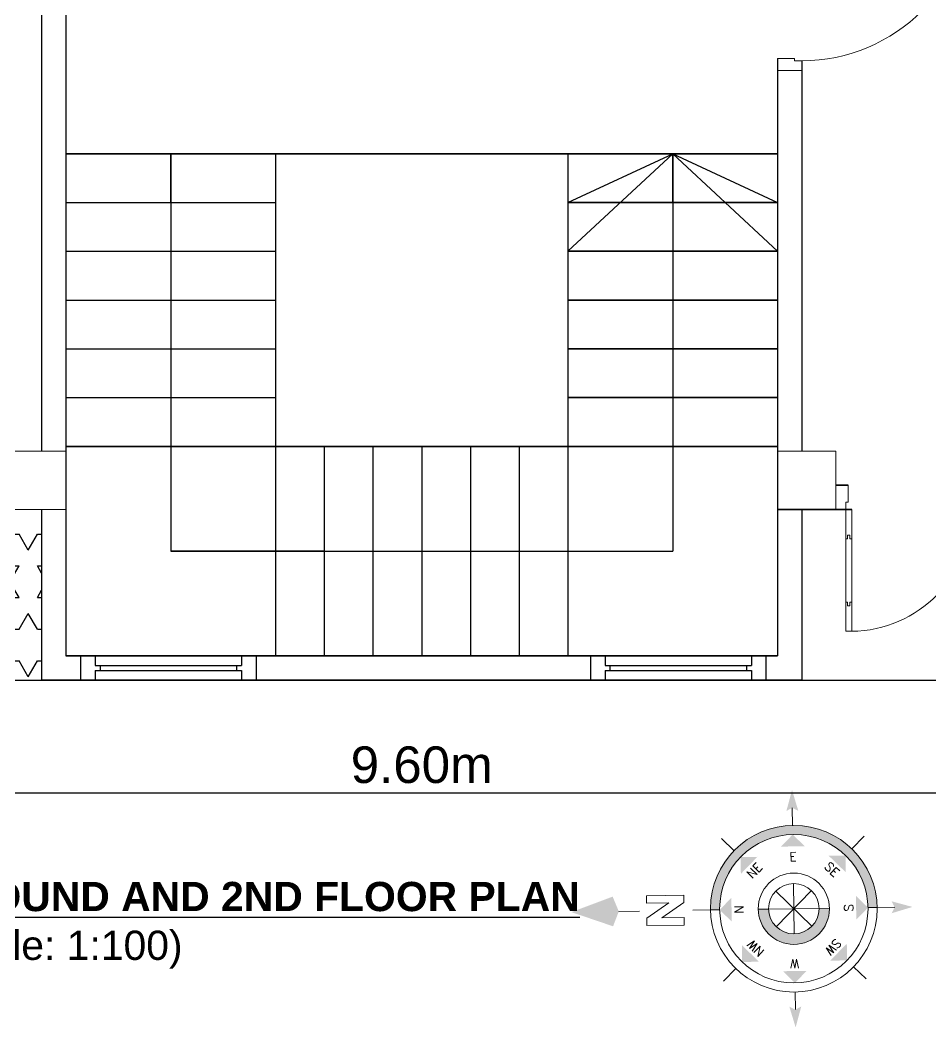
# Model space of a CAD drawing. Header units: inches. Extents: x -4010 to 92088, y -38563 to -1318.
# Drawn here: x 43916.5 to 44103.2, y -29317.2 to -29109.9 of the extents above; entities that cross this region are included whole.
import ezdxf
from ezdxf.enums import TextEntityAlignment as Align

# ---------------------------------------------------------------- set-up
doc = ezdxf.new("R2010")
doc.units = ezdxf.units.IN
doc.header["$MEASUREMENT"] = 0
doc.header["$PDMODE"] = 99
for name, color, linetype, lineweight in [('1-FOUNDATION DIM', 31, 'Continuous', 5), ('Colour 09', 210, 'Continuous', 9), ('DIM', 7, 'Continuous', 15), ('door', 132, 'Continuous', 15), ('Slab Line', 5, 'Continuous', 30)]:
    doc.layers.add(name, color=color, linetype=linetype, lineweight=lineweight)
for name, color, linetype in [('Brick wall', 3, 'Continuous'), ('col', 5, 'Continuous'), ('Rod', 1, 'Continuous'), ('TEX', 7, 'Continuous'), ('WINDOOR', 7, 'Continuous')]:
    doc.layers.add(name, color=color, linetype=linetype)
doc.styles.add('ARIAL', font='arial.ttf')
doc.styles.add('ROMANS', font='romans')
doc.styles.get("Standard").update_dxf_attribs({"font": 'ARIALN.TTF'})
doc.dimstyles.new('3-8', dxfattribs={"dimscale": 1.25, "dimtxt": 6, "dimasz": 2, "dimexe": 0.18, "dimexo": 6, "dimgap": 0, "dimtad": 0, "dimdec": 0, "dimzin": 3, "dimdsep": 46, "dimlunit": 3, "dimtxsty": 'ARIAL', "dimblk": 'DD', "dimcen": 1, "dimse1": 1, "dimse2": 1, "dimclrd": 256, "dimclrt": 256, "dimadec": 0, "dimazin": 0, "dimtfac": 0.5, "dimtdec": 0, "dimtmove": 2, "dimatfit": 0, "dimfxl": 0.18, "dimtvp": 0.75, "dimfrac": 1, "dimtolj": 1, "dimtzin": 0, "dimarcsym": 0})

# ---------------------------------------------------------------- blocks, each defined once
blk = doc.blocks.new('A$C30843580')
at = {"layer": 'Colour 09'}
for p, q in [((0, 12), (12, 12)), ((0, 0), (0, 12)), ((12, 12), (12, 0)), ((12, 0), (0, 0))]:
    blk.add_line(p, q, dxfattribs=at)
blk = doc.blocks.new('D30')
at = {"layer": 'door'}
for p, q in [((2, 5), (2, 29.97)), ((3.25, 29.97), (2, 29.97)), ((3.25, 5), (3.25, 29.97)), ((2.4, 23.97), (2, 23.97)), ((2.4, 23.97), (2.4, 24.72)), ((2.85, 24.72), (2.4, 24.72)), ((2.85, 23.97), (2.85, 24.72)), ((3.25, 23.97), (2.85, 23.97)), ((2, 11), (2.4, 11)), ((2.4, 10.25), (2.4, 11)), ((2.85, 10.25), (2.85, 11)), ((2.85, 11), (3.25, 11)), ((2.4, 10.25), (2.85, 10.25)), ((0, 0), (0, 5)), ((0, 5), (2, 5)), ((2, 5), (2, 3.5)), ((2, 5), (3.25, 5)), ((30, 5), (28, 5)), ((28, 5), (28, 3.5)), ((30, 0), (30, 5)), ((2, 3.5), (2.5, 3.5)), ((2.5, 3.5), (2.5, 0)), ((28, 3.5), (27.5, 3.5)), ((27.5, 3.5), (27.5, 0)), ((2.5, 0), (0, 0)), ((27.5, 0), (30, 0))]:
    blk.add_line(p, q, dxfattribs=at)
blk.add_arc((2.89, 4.86), 25.11, 0.3204, 89.1727, dxfattribs=at)
blk = doc.blocks.new('DD')
for p, q in [((0, 1.6), (0, -1.6)), ((-1.6, 0), (1.6, 0))]:
    blk.add_line(p, q)
at = {"const_width": 0.3}
blk.add_lwpolyline([(-0.15, 0, 1), (0.15, 0, 1)], format="xyb", close=True, dxfattribs=at)
blk = doc.blocks.new('*D1062')
at = {"layer": 'col', "lineweight": -2}
blk.add_line((43779.33, -29268.41), (44218.33, -29268.41), dxfattribs=at)
at = {"layer": 'Defpoints', "color": 0}
for p in [(43776.83, -29245.07), (44220.83, -29245.29), (44220.83, -29268.41)]:
    blk.add_point(p, dxfattribs=at)
at = {"layer": 'col', "lineweight": -2, "xscale": 2.5, "yscale": 2.5, "zscale": 2.5, "rotation": 180}
blk.add_blockref('DD', (43776.83, -29268.41), dxfattribs=at)
at = {"layer": 'col', "lineweight": -2, "xscale": 2.5, "yscale": 2.5, "zscale": 2.5}
blk.add_blockref('DD', (44220.83, -29268.41), dxfattribs=at)
at = {"layer": 'col', "insert": (43998.83, -29262.67), "char_height": 7.5, "attachment_point": 5, "style": 'ARIAL'}
blk.add_mtext('\\A1;9.60m', dxfattribs=at)
blk = doc.blocks.new('W-3FT')
at = {"layer": 'WINDOOR'}
for p, q in [((-36, 0), (-36, -5)), ((-36, 0), (-33, 0)), ((-36, 0), (0, 0)), ((-33, 0), (-33, -2)), ((-3, 0), (-3, -2)), ((0, 0), (0, -5)), ((-33, -2), (-3, -2)), ((-32, -2), (-32, -3)), ((-4, -2), (-4, -3)), ((-33, -3), (-33, -5)), ((-33, -3), (-3, -3)), ((-3, -3), (-3, -5)), ((-33, -5), (-36, -5)), ((-36, -5), (0, -5)), ((0, -5), (-3, -5))]:
    blk.add_line(p, q, dxfattribs=at)
blk = doc.blocks.new('Anno_North_J_Metric')
at = {"linetype": 'ByBlock', "lineweight": -2}
h = blk.add_hatch(color=0, dxfattribs=at)
h.paths.add_polyline_path([(-4.167, 0), (-4.679, 0, 1), (4.679, 0), (4.167, 0, -1)])
h.paths.add_polyline_path([(1.414, 0), (2, 0, 1), (-2, 0), (-1.414, 0, -1)])
at = {"color": 0, "linetype": 'ByBlock', "lineweight": -2}
for p, q in [((0, 4.679), (0, 5.667)), ((-3.308, 3.308), (-4.007, 4.007)), ((3.308, 3.308), (4.007, 4.007)), ((0, 1.414), (0, -1.414)), ((0, -1.414), (0, 1.414)), ((-1, 1), (1, -1)), ((-1, -1), (1, 1)), ((1, -1), (-1, 1)), ((1, 1), (-1, -1)), ((6.169, 0.401), (6.169, 0.821)), ((6.169, 0.821), (8.269, 0.821)), ((8.269, 0.821), (8.269, 0.401)), ((-4.679, 0), (-5.667, 0)), ((-4.679, 0), (-4.167, 0)), ((-1.414, 0), (-2, 0)), ((-1.414, 0), (1.414, 0)), ((1.414, 0), (-1.414, 0)), ((1.414, 0), (2, 0)), ((4.679, 0), (4.167, 0)), ((4.679, 0), (5.667, 0)), ((7.429, 0.401), (6.169, 0.401)), ((6.169, -0.439), (7.429, 0.401)), ((8.269, 0.401), (7.009, -0.439)), ((8.667, 0), (9.833, 0)), ((6.169, -0.859), (6.169, -0.439)), ((7.009, -0.439), (8.269, -0.439)), ((8.269, -0.439), (8.269, -0.859)), ((8.269, -0.859), (6.169, -0.859)), ((-3.308, -3.308), (-4.007, -4.007)), ((3.308, -3.308), (4.007, -4.007)), ((0, -4.679), (0, -5.667))]:
    blk.add_line(p, q, dxfattribs=at)
for radius in [4.679, 4.167, 2, 1.414]:
    blk.add_circle((0, 0), radius, dxfattribs=at)
for points in [[(-0.333, 5.5), (0, 5.667), (0, 6.667)], [(0, 6.667), (0.333, 5.5), (0, 5.667)], [(0, 4.167), (0.667, 3.5), (-0.667, 3.5)], [(-2.946, 2.946), (-2.003, 2.946), (-2.946, 2.003)], [(2.946, 2.946), (2.946, 2.003), (2.003, 2.946)], [(-4.167, 0), (-3.5, 0.667), (-3.5, -0.667)], [(4.167, 0), (3.5, -0.667), (3.5, 0.667)], [(12.5, 0), (10.167, 0.833), (9.833, 0)], [(-6.667, 0), (-5.5, 0.333), (-5.667, 0)], [(-5.5, -0.333), (-5.667, 0), (-6.667, 0)], [(9.833, 0), (10.167, -0.833), (12.5, 0)], [(-2.946, -2.946), (-2.946, -2.003), (-2.003, -2.946)], [(2.946, -2.946), (2.003, -2.946), (2.946, -2.003)], [(0, -4.167), (-0.667, -3.5), (0.667, -3.5)], [(0, -6.667), (-0.333, -5.5), (0, -5.667)], [(0.333, -5.5), (0, -5.667), (0, -6.667)]]:
    blk.add_solid(points, dxfattribs=at)
at = {"color": 0, "linetype": 'ByBlock', "lineweight": -2, "style": 'ROMANS'}
blk.add_text('W', height=0.5, dxfattribs=at).set_placement((0, 2.833), align=Align.CENTER)
for s, rotation, p in [('SW', 45, (-2.003, 2.003)), ('NW', 315, (2.003, 2.003)), ('S', 270, (-3.333, 0)), ('N', 270, (2.833, 0)), ('SE', 135, (-2, -2)), ('NE', 225, (2, -2)), ('E', 180, (0, -2.667))]:
    blk.add_text(s, height=0.5, rotation=rotation, dxfattribs=at).set_placement(p, align=Align.CENTER)
blk = doc.blocks.new('D40')
at = {"layer": 'door'}
for p, q in [((2, 5), (2, 39.97)), ((3.25, 39.97), (2, 39.97)), ((3.25, 5), (3.25, 39.97)), ((2.4, 33.97), (2, 33.97)), ((2.4, 33.97), (2.4, 34.72)), ((2.85, 34.72), (2.4, 34.72)), ((2.85, 33.97), (2.85, 34.72)), ((3.25, 33.97), (2.85, 33.97)), ((2, 11), (2.4, 11)), ((2.4, 10.25), (2.4, 11)), ((2.85, 10.25), (2.85, 11)), ((2.85, 11), (3.25, 11)), ((2.4, 10.25), (2.85, 10.25)), ((0, 0), (0, 5)), ((0, 5), (2, 5)), ((2, 5), (2, 3.5)), ((2, 5), (3.25, 5)), ((40, 5), (38, 5)), ((38, 5), (38, 3.5)), ((40, 0), (40, 5)), ((2, 3.5), (2.5, 3.5)), ((2.5, 3.5), (2.5, 0)), ((38, 3.5), (37.5, 3.5)), ((37.5, 3.5), (37.5, 0)), ((2.5, 0), (0, 0)), ((37.5, 0), (40, 0))]:
    blk.add_line(p, q, dxfattribs=at)
blk.add_arc((2.88, 4.86), 35.12, 0.2318, 89.393, dxfattribs=at)

msp = doc.modelspace()

# ---------------------------------------------------------------- hatches: boundary and pattern name
at = {"layer": 'Rod'}
h = msp.add_hatch(dxfattribs=at)
h.set_pattern_fill('STARS', color=256, scale=30, style=0)
h.paths.add_polyline_path([(43920.87, -29210.293), (43913.87, -29210.293), (43913.87, -29205.293), (43911.37, -29205.293), (43788.83, -29205.293), (43788.83, -29217.293), (43776.83, -29217.293), (43776.83, -29245.293), (43920.87, -29245.293)])

# ---------------------------------------------------------------- linework, layer by layer
at = {"layer": 'Brick wall'}
for p, q in [((43920.87, -29080.293), (43920.87, -29198.293)), ((43925.87, -29080.293), (43925.87, -29240.293)), ((44071.79, -29117.793), (44071.79, -29240.293)), ((44071.79, -29117.793), (44071.79, -29240.293)), ((44076.79, -29118.293), (44076.79, -29198.293)), ((44076.79, -29118.293), (44076.79, -29198.293)), ((43925.87, -29137.333), (44071.79, -29137.333)), ((44071.79, -29137.333), (43925.87, -29137.333)), ((43968.83, -29137.333), (43968.83, -29240.293)), ((44028.83, -29137.333), (44028.83, -29240.293)), ((44028.83, -29137.333), (44028.83, -29240.293)), ((43925.87, -29147.333), (43968.83, -29147.333)), ((44028.83, -29147.333), (44071.79, -29147.333)), ((44071.79, -29147.333), (44028.83, -29147.333)), ((43925.87, -29157.333), (43968.83, -29157.333)), ((44028.83, -29157.333), (44071.79, -29157.333)), ((44071.79, -29157.333), (44028.83, -29157.333)), ((43925.87, -29167.333), (43968.83, -29167.333)), ((44028.83, -29167.333), (44071.79, -29167.333)), ((44071.79, -29167.333), (44028.83, -29167.333)), ((43925.87, -29177.333), (43968.83, -29177.333)), ((44028.83, -29177.333), (44071.79, -29177.333)), ((44071.79, -29177.333), (44028.83, -29177.333)), ((43925.87, -29187.333), (43968.83, -29187.333)), ((44028.83, -29187.333), (44071.79, -29187.333)), ((44071.79, -29187.333), (44028.83, -29187.333)), ((43925.87, -29197.333), (44071.79, -29197.333)), ((44071.79, -29197.333), (43925.87, -29197.333)), ((43978.83, -29197.333), (43978.83, -29240.293)), ((43988.83, -29197.333), (43988.83, -29240.293)), ((43998.83, -29197.333), (43998.83, -29240.293)), ((44008.83, -29197.333), (44008.83, -29240.293)), ((44018.83, -29197.333), (44018.83, -29240.293)), ((44018.83, -29197.333), (44018.83, -29240.293)), ((44083.79, -29205.293), (44086.29, -29205.293)), ((44086.29, -29205.293), (44083.79, -29205.293)), ((43920.87, -29210.293), (43920.87, -29245.293)), ((44071.79, -29210.293), (44087.04, -29210.293)), ((44087.04, -29210.293), (44071.79, -29210.293)), ((44076.79, -29210.293), (44076.79, -29245.293)), ((44076.79, -29210.293), (44076.79, -29245.293)), ((43925.87, -29240.293), (44071.79, -29240.293)), ((44071.79, -29240.293), (43925.87, -29240.293)), ((43920.87, -29245.293), (44076.79, -29245.293)), ((44076.79, -29245.293), (43920.87, -29245.293))]:
    msp.add_line(p, q, dxfattribs=at)
at = {"layer": 'col'}
for p, q in [((43947.35, -29147.333), (43947.35, -29137.333)), ((43947.35, -29137.333), (43947.35, -29218.813)), ((44028.83, -29157.333), (44050.31, -29137.333)), ((44028.83, -29147.333), (44050.31, -29137.333)), ((44050.31, -29147.333), (44050.31, -29137.333)), ((44050.31, -29137.333), (44050.31, -29218.813)), ((44050.31, -29137.333), (44071.79, -29157.333)), ((44050.31, -29137.333), (44071.79, -29147.333)), ((44071.79, -29147.333), (44028.83, -29147.333)), ((44071.79, -29157.333), (44028.83, -29157.333)), ((43978.83, -29218.813), (43947.35, -29218.813)), ((43947.35, -29218.813), (44050.31, -29218.813)), ((44076.79, -29245.293), (44220.83, -29245.293)), ((44076.79, -29245.293), (44220.83, -29245.293))]:
    msp.add_line(p, q, dxfattribs=at)
at = {"layer": 'Slab Line'}
msp.add_line((43776.83, -29245.293), (43928.864, -29245.293), dxfattribs=at)

# ---------------------------------------------------------------- block references
at = {"layer": '1-FOUNDATION DIM', "rotation": 270}
msp.add_blockref('D40', (44071.79, -29080.293), dxfattribs=at)
at = {"layer": '1-FOUNDATION DIM', "xscale": -1, "rotation": 180}
msp.add_blockref('D30', (44083.79, -29205.293), dxfattribs=at)
at = {"layer": 'Brick wall'}
for p in [(43964.864, -29240.293), (44069.447, -29240.293)]:
    msp.add_blockref('W-3FT', p, dxfattribs=at)
at = {"layer": 'Colour 09', "xscale": -1}
msp.add_blockref('A$C30843580', (43925.87, -29210.293), dxfattribs=at)
at = {"layer": 'Colour 09'}
msp.add_blockref('A$C30843580', (44071.79, -29210.293), dxfattribs=at)
msp.add_blockref('A$C30843580', (44071.79, -29210.293), dxfattribs=at)
at = {"layer": 'DIM', "ltscale": 500000, "xscale": 3.651035833295282, "yscale": 3.651035833292553, "zscale": 3.651035846891474, "rotation": 180.8671012841935}
msp.add_blockref('Anno_North_J_Metric', (44075.157, -29292.149), dxfattribs=at)

# ---------------------------------------------------------------- texts
at = {"layer": 'TEX', "insert": (43897.617, -29286.645), "char_height": 6, "width": 271.47295, "attachment_point": 1}
msp.add_mtext('{\\fArial Rounded MT Bold|b0|i0|c0|p34;\\LGROUND AND 2ND FLOOR PLAN\\P\\fArial|b0|i0|c0|p34;\\l(Scale: 1:100)}', dxfattribs=at)

# ---------------------------------------------------------------- dimensions: what is measured, and where the dimension line sits
at = {"layer": 'col'}
dim = msp.add_linear_dim(base=(44220.83, -29268.411), p1=(43776.83, -29245.075), p2=(44220.83, -29245.293), text='9.60m', dimstyle='3-8', dxfattribs=at)
dim.commit()
dim.dimension.update_dxf_attribs({"geometry": '*D1062', "text_midpoint": (43998.83, -29262.667)})

doc.saveas('drawing.dxf')
